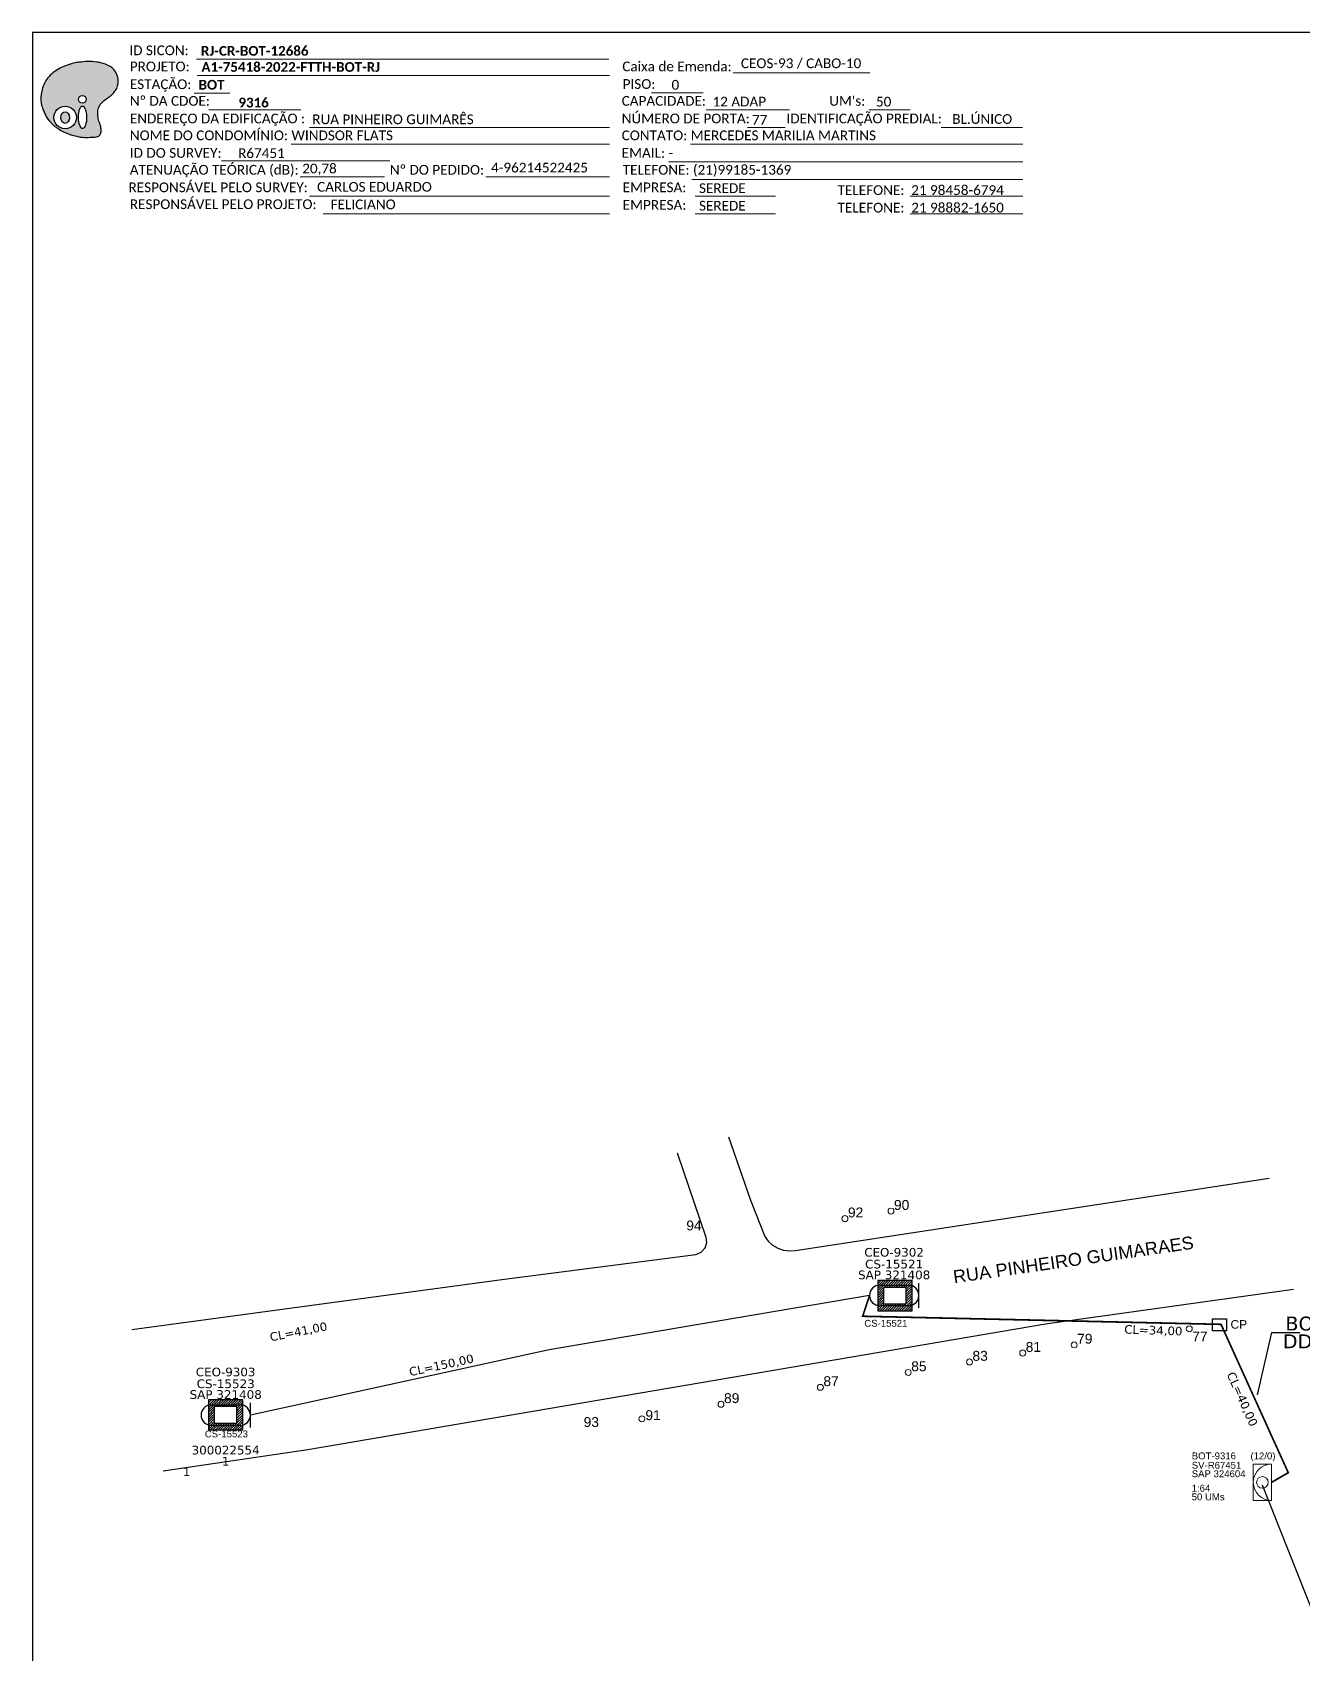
# Model space of a CAD drawing. Header units: metres. Extents: x -834 to 7, y 763 to 1357.
# Drawn here: x -833.7 to -545.7, y 989.3 to 1357.1 of the extents above; entities that cross this region are included whole.
import ezdxf
from ezdxf.enums import TextEntityAlignment as Align

# ---------------------------------------------------------------- set-up
doc = ezdxf.new("R2010")
doc.units = ezdxf.units.M
for name, color, linetype in [('10.1-Caixas Subterrâneas', 5, 'Continuous'), ('20.4-CEOS', 1, 'Continuous'), ('20.5-CEO', 1, 'Continuous'), ('CAP a instalar', 1, 'Continuous'), ('celulas gpon', 7, 'Continuous'), ('DROP DE CLIENTE', 140, 'Continuous'), ('label_cabos', 7, 'Continuous'), ('QUADRA', 7, 'Continuous')]:
    doc.layers.add(name, color=color, linetype=linetype)
for name, color, linetype, lineweight in [("20.0-LEGENDA DOS CDO'S", 1, 'Continuous', 0), ('20.1-CDO_INTERIOR', 1, 'Continuous', 0), ('Numeração', 251, 'Continuous', 0), ('Numeração Texto', 252, 'Continuous', 0), ('Segmento Logradouro Texto', 251, 'Continuous', 0)]:
    doc.layers.add(name, color=color, linetype=linetype, lineweight=lineweight)
doc.styles.add('ARIAL', font='arial.ttf')
doc.styles.add('DIGICADE', font='arial.ttf')
doc.styles.add('siredit', font='verdana.ttf')
doc.styles.get("Standard").update_dxf_attribs({"font": 'arial.ttf'})
doc.styles.add('WMF-Calibri0', font='calibri.ttf')
doc.styles.add('WMF-Calibri1', font='calibrib.ttf')
doc.dimstyles.get("Standard").update_dxf_attribs({"dimtxt": 0.18, "dimasz": 0.18, "dimexe": 0.18, "dimexo": 0.0625, "dimgap": 0.09, "dimtad": 0, "dimtih": 1, "dimtoh": 1, "dimdec": 4, "dimzin": 0, "dimdsep": 46, "dimtxsty": 'Standard', "dimcen": 0.09, "dimadec": 0, "dimazin": 0, "dimtfac": 1, "dimtdec": 4, "dimtofl": 0, "dimtmove": 0, "dimatfit": 3, "dimfxl": 0, "dimtolj": 1, "dimtzin": 0, "dimarcsym": 0})

# ---------------------------------------------------------------- blocks, each defined once
blk = doc.blocks.new('OI')
h = blk.add_hatch(color=40)
edge = h.paths.add_edge_path()
edge.add_spline(control_points=[(4.35, -0.67), (3.92, -0.99), (3.26, -1.5), (2.81, -2.59), (2.9, -3.5), (3.06, -4.27), (3.31, -4.85), (3.37, -5.39), (3.4, -5.88), (3.2, -6.4), (2.54, -6.61), (1.65, -6.63), (0.55, -6.67), (-0.56, -6.42), (-1.61, -6.14), (-2.77, -5.61), (-3.92, -4.77), (-4.89, -3.7), (-5.34, -2.65), (-5.6, -1.94), (-5.85, -0.96), (-5.71, 0.47), (-5.1, 2.02), (-4.14, 3.02), (-3.3, 3.61), (-2.37, 4.16), (-1.36, 4.44), (-0.56, 4.7), (0.79, 4.85), (2.24, 4.97), (3.79, 4.57), (4.67, 4.21), (5.44, 3.65), (5.76, 2.99), (6.03, 2.21), (6.01, 1.46), (5.72, 0.64), (5.31, 0.08), (4.88, -0.38), (4.51, -0.55), (4.35, -0.67)], knot_values=[0, 0, 0, 0, 1.60434, 2.417191, 3.427595, 4.282808, 4.776746, 5.304182, 5.888771, 6.258406, 6.858137, 7.79129, 8.986195, 10.124242, 11.187857, 12.242908, 13.953784, 15.414161, 16.515391, 17.349188, 17.675853, 19.552021, 21.515531, 22.568638, 23.63245, 24.621084, 25.782718, 26.745347, 27.142653, 29.870543, 31.004649, 31.921532, 32.709589, 33.801391, 34.042471, 35.192333, 35.971461, 36.628871, 37.254359, 37.836911, 37.836911, 37.836911, 37.836911], degree=3, periodic=0)
h.paths.add_polyline_path([(1.13, -0.87, -1), (-0.04, -0.87, -1)], flags=16)
edge = h.paths.add_edge_path(flags=16)
edge.add_ellipse((0.56, -3.59), major_axis=(-0.02, 1.71), ratio=0.361305, start_angle=0, end_angle=360)
h.paths.add_polyline_path([(-0.36, -3.62, -1), (-3.8, -3.62, -1)], flags=16)
edge = h.paths.add_edge_path(flags=0)
edge.add_ellipse((-2.08, -3.62), major_axis=(0, 0.885), ratio=0.758294, start_angle=0, end_angle=360)
at = {"color": 40}
for centre, radius in [((-2.08, -3.62), 1.72), ((0.54, -0.87), 0.587)]:
    blk.add_circle(centre, radius, dxfattribs=at)
blk.add_ellipse((0.56, -3.59), major_axis=(-0.02, 1.71), ratio=0.361305, dxfattribs=at)
blk.add_ellipse((-2.08, -3.62), major_axis=(0, 0.885), ratio=0.758294, start_param=-3.141592653589792, end_param=3.141592653589792, dxfattribs=at)
at = {"color": 40, "start_tangent": (-0.800898, -0.598801), "end_tangent": (-0.800898, -0.598801)}
blk.add_spline([(4.35, -0.67), (3.2, -1.78), (2.9, -2.54), (2.92, -3.55), (3.12, -4.38), (3.28, -4.85), (3.37, -5.37), (3.35, -5.95), (3.2, -6.29), (2.66, -6.55), (1.73, -6.63), (0.54, -6.62), (-0.58, -6.41), (-1.6, -6.11), (-2.56, -5.67), (-3.95, -4.67), (-4.89, -3.56), (-5.37, -2.56), (-5.64, -1.78), (-5.72, -1.46), (-5.63, 0.42), (-4.84, 2.22), (-4.13, 2.99), (-3.27, 3.62), (-2.4, 4.09), (-1.3, 4.47), (-0.37, 4.72), (0.02, 4.77), (2.75, 4.8), (3.85, 4.53), (4.69, 4.16), (5.31, 3.68), (5.85, 2.73), (5.93, 2.5), (5.94, 1.35), (5.67, 0.62), (5.29, 0.08), (4.84, -0.36), (4.35, -0.67)], degree=3, dxfattribs=at)
blk = doc.blocks.new('Inst CDOI-64')
at = {"layer": '20.1-CDO_INTERIOR', "color": 1, "lineweight": 18}
blk.add_lwpolyline([(-2.12, -2.13), (-2.12, 2.12), (0, 2.12), (0.01, -2.13)], close=True, dxfattribs=at)
blk.add_circle((-1.06, 0), 0.68, dxfattribs=at)
blk.add_arc((0.01, 0), 2.13, 90.0276, 270.0276, dxfattribs=at)
at = {"layer": "20.0-LEGENDA DOS CDO'S"}
for tag, p, style, flags in [('ID_ATIVIDADE', (-9.3, 3.78), 'ARIAL', 3), ('FATOR', (-1.5, 3.78), 'ARIAL', 1), ('QTDE', (-9.18, -3.66), 'DIGICADE', 3)]:
    blk.add_attdef(tag, p, '', height=0.8, rotation=0.118, dxfattribs=dict(at, style=style, flags=flags))
at = {"layer": "20.0-LEGENDA DOS CDO'S", "style": 'ARIAL'}
for tag, p, rotation in [('SURVEY', (-9.3, 1.6), 359.9724), ('FID', (-9.3, 2.69), 0.118), ('SAP', (-9.3, 0.61), 359.9724), ('1:XX', (-9.31, -1.08), 359.9724), ('UMS', (-9.31, -2.09), 359.9724)]:
    blk.add_attdef(tag, p, '', height=0.8, rotation=rotation, dxfattribs=at)
blk.add_attdef('FIBRAS_UTILIZADAS', text='', height=0.8, rotation=359.9724, dxfattribs=at).set_placement((-0.99, 2.69), align=Align.CENTER)
blk = doc.blocks.new('*X5')
at = {"color": 0, "linetype": 'Continuous'}
for p, q in [((-1.25, 0.34099), (-0.49099, 1.1)), ((-1.25, 0.517767), (-0.667767, 1.1)), ((-1.25, 0.694544), (-0.844544, 1.1)), ((-1.25, 0.87132), (-1.02132, 1.1)), ((-1.25, 1.048097), (-1.198097, 1.1)), ((-1.25, 0.164214), (-0.8035, 0.610714)), ((-1.25, -0.012563), (-0.8035, 0.433937)), ((-1.25, -0.18934), (-0.8035, 0.25716)), ((-1.25, -0.366117), (-0.8035, 0.080383)), ((-0.789214, 0.625), (-0.314214, 1.1)), ((-0.612437, 0.625), (-0.137437, 1.1)), ((-0.43566, 0.625), (0.03934, 1.1)), ((-0.258883, 0.625), (0.216117, 1.1)), ((-0.082107, 0.625), (0.392893, 1.1)), ((0.09467, 0.625), (0.56967, 1.1)), ((0.271447, 0.625), (0.746447, 1.1)), ((0.448223, 0.625), (0.923223, 1.1)), ((0.625, 0.625), (1.1, 1.1)), ((0.801777, 0.625), (1.25, 1.073223)), ((0.8035, 0.449947), (1.25, 0.896447)), ((0.8035, 0.27317), (1.25, 0.71967)), ((0.8035, 0.096393), (1.25, 0.542893)), ((0.8035, -0.080383), (1.25, 0.366117)), ((0.8035, -0.25716), (1.25, 0.18934)), ((0.8035, -0.433937), (1.25, 0.012563)), ((-1.25, -0.542893), (-0.8035, -0.096393)), ((-1.25, -0.71967), (-0.8035, -0.27317)), ((-1.25, -0.896447), (-0.8035, -0.449947)), ((-1.25, -1.073223), (-0.801777, -0.625)), ((-1.1, -1.1), (-0.625, -0.625)), ((-0.923223, -1.1), (-0.448223, -0.625)), ((-0.746447, -1.1), (-0.271447, -0.625)), ((-0.56967, -1.1), (-0.09467, -0.625)), ((-0.392893, -1.1), (0.082107, -0.625)), ((-0.216117, -1.1), (0.258883, -0.625)), ((-0.03934, -1.1), (0.43566, -0.625)), ((0.137437, -1.1), (0.612437, -0.625)), ((0.314214, -1.1), (0.789214, -0.625)), ((0.49099, -1.1), (1.25, -0.34099)), ((0.667767, -1.1), (1.25, -0.517767)), ((0.8035, -0.610714), (1.25, -0.164214)), ((0.844544, -1.1), (1.25, -0.694544)), ((1.02132, -1.1), (1.25, -0.87132)), ((1.198097, -1.1), (1.25, -1.048097))]:
    blk.add_line(p, q, dxfattribs=at)
blk = doc.blocks.new('MANHOLE_MQ')
at = {"color": 0, "linetype": 'Continuous'}
for p, q in [((0.00000623, 0.00000569), (-0.00000627, 0.00000569)), ((-0.00000627, 0.00000569), (-0.00000627, -0.00000531)), ((-0.00000404, 0.00000331), (0.00000399, 0.00000331)), ((-0.00000404, -0.00000294), (-0.00000404, 0.00000331)), ((0.00000399, 0.00000331), (0.00000399, -0.00000294)), ((0.00000623, -0.00000531), (0.00000623, 0.00000569)), ((-0.00000627, -0.00000531), (0.00000623, -0.00000531)), ((0.00000399, -0.00000294), (-0.00000404, -0.00000294)), ((0.00000399, -0.00000294), (0.00000399, -0.00000294))]:
    blk.add_line(p, q, dxfattribs=at)
at = {"color": 0, "linetype": 'Continuous', "xscale": 5e-06, "yscale": 5e-06, "zscale": 1e-05}
blk.add_blockref('*X5', (-0.00000002, 0.00000019), dxfattribs=at)
blk = doc.blocks.new('MHMZ')
at = {"color": 0}
for p, q in [((-0.0000059, 0.0000052), (0.0000066, 0.0000052)), ((-0.0000059, -0.0000055), (-0.0000059, 0.0000052)), ((0.0000066, 0.0000052), (0.0000066, -0.0000055)), ((0.0000066, -0.0000055), (-0.0000059, -0.0000055))]:
    blk.add_line(p, q, dxfattribs=at)
blk = doc.blocks.new('Inst CB DT OCUP CFOA-SM-ASU-120-S-12')
at = {"layer": 'label_cabos', "color": 0, "style": 'siredit'}
for tag, flags, p in [('ID_ATIVIDADE', 3, (1.31, 2.67)), ('FATOR', 1, (11.56, 2.55))]:
    blk.add_attdef(tag, text='', height=1, rotation=359.69, dxfattribs=dict(at, flags=flags)).set_placement(p, align=Align.MIDDLE_CENTER)
for tag, p in [('DESTINO_CABO', (3.13, 1.26)), ('TIPO_CABO', (13.11, 1.24)), ('TIPO_CABO', (1.26, 0)), ('CABO', (4.69, -0.05)), ('/', (7.71, -0.05)), ('LANCE', (10.91, 0)), ('UND', (15.96, 0)), ('FID', (13.15, -1.41))]:
    blk.add_attdef(tag, text='', height=1, rotation=359.69, dxfattribs=at).set_placement(p, align=Align.MIDDLE_CENTER)
blk.add_attdef('QTDE', (12.43, -0.47), '', height=1, rotation=359.69, dxfattribs=at)

msp = doc.modelspace()

# ---------------------------------------------------------------- linework, layer by layer
at = {"color": 7}
msp.add_lwpolyline([(-833.74, 763.1), (7.26, 763.1), (7.26, 1357.1), (-833.74, 1357.1)], close=True, dxfattribs=at)
at = {"lineweight": 0}
for points in [[(-796.5, 1351.02), (-702.99, 1351.02)], [(-796.39, 1347.36), (-702.89, 1347.36)], [(-674.78, 1347.97), (-643.84, 1347.97)], [(-797.02, 1343.33), (-788.96, 1343.33)], [(-693.29, 1343.38), (-681.62, 1343.38)], [(-680.92, 1339.55), (-661.99, 1339.55)], [(-770.89, 1335.57), (-702.89, 1335.57)], [(-775.09, 1331.73), (-702.89, 1331.73)], [(-684.47, 1331.73), (-609.11, 1331.73)], [(-790.89, 1327.96), (-752.68, 1327.96)], [(-689.44, 1327.75), (-609.11, 1327.75)], [(-684.17, 1323.77), (-609.11, 1323.77)]]:
    msp.add_lwpolyline(points, dxfattribs=at)
at = {"color": 7, "lineweight": 0}
for points in [[(-793.75, 1339.55), (-772.86, 1339.55)], [(-644.07, 1339.55), (-634.64, 1339.55)], [(-671.59, 1335.57), (-663.04, 1335.57)], [(-627.65, 1335.57), (-609.15, 1335.57)], [(-773, 1324.31), (-753.91, 1324.31)], [(-730.87, 1324.31), (-702.86, 1324.31)], [(-770.89, 1319.94), (-702.89, 1319.94)], [(-683.42, 1319.94), (-665.21, 1319.94)], [(-634.68, 1319.94), (-609.11, 1319.94)], [(-767.83, 1315.95), (-702.89, 1315.95)], [(-683.42, 1315.95), (-665.21, 1315.95)], [(-634.68, 1315.95), (-609.11, 1315.95)]]:
    msp.add_lwpolyline(points, dxfattribs=at)
at = {"layer": '20.5-CEO', "color": 5}
for p, q in [((-641.55, 1072.9), (-635.02, 1072.9)), ((-635.02, 1068.25), (-641.55, 1068.25))]:
    msp.add_line(p, q, dxfattribs=at)
at = {"layer": '20.5-CEO', "color": 7}
for p, q in [((-793.16, 1045.76), (-786.64, 1045.76)), ((-786.64, 1041.11), (-793.16, 1041.11))]:
    msp.add_line(p, q, dxfattribs=at)
at = {"layer": '20.5-CEO', "color": 5}
msp.add_lwpolyline([(-632.7, 1067.77), (-632.7, 1073.38)], dxfattribs=at)
at = {"layer": '20.5-CEO', "color": 7}
msp.add_lwpolyline([(-784.31, 1040.63), (-784.31, 1046.24)], dxfattribs=at)
at = {"layer": '20.5-CEO', "color": 5}
for centre, start, end in [((-641.55, 1070.58), 90, 270), ((-635.02, 1070.58), 270, 90)]:
    msp.add_arc(centre, 2.33, start, end, dxfattribs=at)
at = {"layer": '20.5-CEO', "color": 7}
for centre, start, end in [((-793.16, 1043.44), 90, 270), ((-786.64, 1043.44), 270, 90)]:
    msp.add_arc(centre, 2.33, start, end, dxfattribs=at)
at = {"layer": 'CAP a instalar', "color": 7, "ltscale": 5}
for p, q in [((-643.87, 1070.58), (-716.5, 1058.25)), ((-716.5, 1058.25), (-784.31, 1043.44))]:
    msp.add_line(p, q, dxfattribs=at)
at = {"layer": 'CAP a instalar', "ltscale": 5, "const_width": 0.389}
for points in [[(-632.31, 1065.57), (-645.43, 1065.86), (-643.87, 1070.58)], [(-632.31, 1065.57), (-564.15, 1064.02), (-548.9, 1030.37), (-552.71, 1028.17)]]:
    msp.add_lwpolyline(points, dxfattribs=at)
at = {"layer": 'DROP DE CLIENTE', "color": 4}
msp.add_lwpolyline([(-542.76, 997.46), (-554.76, 1027.53)], dxfattribs=at)
at = {"layer": 'Numeração'}
for centre in [(-649.45, 1088.01), (-571.35, 1063.01)]:
    msp.add_circle(centre, 0.674, dxfattribs=at)
at = {"layer": 'Numeração', "color": 7}
for centre in [(-639.01, 1089.72), (-597.47, 1059.36), (-621.21, 1055.49), (-609.13, 1057.51), (-635.09, 1053.12), (-655.02, 1049.73), (-677.56, 1045.89), (-695.5, 1042.6)]:
    msp.add_circle(centre, 0.674, dxfattribs=at)
at = {"layer": 'Numeração Texto'}
for centre in [(-649.45, 1088.01), (-571.35, 1063.01)]:
    msp.add_circle(centre, 0.674, dxfattribs=at)
at = {"layer": 'Numeração Texto', "color": 7}
for centre in [(-639.01, 1089.72), (-597.47, 1059.36), (-621.21, 1055.49), (-609.13, 1057.51), (-635.09, 1053.12), (-655.02, 1049.73), (-677.56, 1045.89), (-695.5, 1042.6)]:
    msp.add_circle(centre, 0.674, dxfattribs=at)
at = {"layer": 'QUADRA'}
for points in [[(-675.86, 1106.53), (-670.84, 1092.22), (-667.6, 1083.96), (-666.84, 1082.9), (-665.86, 1081.99), (-664.69, 1081.32), (-663.42, 1080.87), (-662.06, 1080.68), (-660.68, 1080.76), (-553.23, 1097.19)], [(-675.86, 1106.53), (-670.84, 1092.22), (-667.6, 1083.96), (-666.84, 1082.9), (-665.86, 1081.99), (-664.69, 1081.32), (-663.42, 1080.87), (-662.06, 1080.68), (-660.68, 1080.76), (-553.23, 1097.19)], [(-811.18, 1062.87), (-727.26, 1074.18), (-683.26, 1079.87), (-682.04, 1080.41), (-681.16, 1081.37), (-680.78, 1082.6), (-680.93, 1083.73), (-687.41, 1102.89)], [(-811.18, 1062.87), (-727.26, 1074.18), (-683.26, 1079.87), (-682.04, 1080.41), (-681.16, 1081.37), (-680.78, 1082.6), (-680.93, 1083.73), (-687.41, 1102.89)], [(-547.69, 1071.93), (-603.98, 1064.05), (-771.25, 1035.58), (-804.09, 1030.75)], [(-547.69, 1071.93), (-603.98, 1064.05), (-771.25, 1035.58), (-804.09, 1030.75)]]:
    msp.add_lwpolyline(points, dxfattribs=at)

# ---------------------------------------------------------------- block references
at = {"color": 7, "xscale": 1.494060215586407, "yscale": 1.494060215586408, "zscale": 1.494060215586409, "rotation": 0.1532896023948994}
msp.add_blockref('OI', (-823.23, 1343.21), dxfattribs=at)
at = {"color": 0, "lineweight": 0, "xscale": 1.944, "yscale": 1.944, "zscale": 1.944}
msp.add_blockref('Inst CDOI-64', (-552.71, 1028.17), dxfattribs=at).add_auto_attribs({'FIBRAS_UTILIZADAS': '(12/0)', 'SURVEY': 'SV-R67451 ', 'SAP': 'SAP 324604', '1:XX': '1:64', 'UMS': '50 UMs', 'FID': 'BOT-9316'})
at = {"layer": '10.1-Caixas Subterrâneas', "color": 30, "xscale": 621667.0055808916, "yscale": 621667.0055808916, "zscale": 621667.0055808916, "rotation": 180.0000000000624}
msp.add_blockref('MANHOLE_MQ', (-638.13, 1070.65), dxfattribs=at)
at = {"layer": '10.1-Caixas Subterrâneas', "xscale": 252720, "yscale": 252720, "zscale": 252720}
msp.add_blockref('MHMZ', (-564.59, 1063.95), dxfattribs=at)
at = {"layer": '10.1-Caixas Subterrâneas', "color": 7, "xscale": 621667.0055808916, "yscale": 621667.0055808916, "zscale": 621667.0055808916, "rotation": 180.0000000000625}
msp.add_blockref('MANHOLE_MQ', (-789.93, 1043.61), dxfattribs=at)
at = {"layer": 'label_cabos', "color": 0, "lineweight": 0}
ref = msp.add_blockref('Inst CB DT OCUP CFOA-SM-ASU-120-S-12', (-548.63, 1060.18), dxfattribs=dict(at, xscale=3.159, yscale=3.159, zscale=3.159))
ref.add_attrib('DESTINO_CABO', 'BOT-9316', dxfattribs={"color": 0, "height": 3.159, "rotation": 359.69, "style": 'siredit'}).set_placement((-538.74, 1064.17), align=Align.MIDDLE_CENTER)
ref.add_attrib('CABO', '12FO', dxfattribs={"color": 0, "height": 3.159, "rotation": 359.69, "style": 'siredit'}).set_placement((-533.83, 1060.01), align=Align.MIDDLE_CENTER)
ref.add_attrib('TIPO_CABO', 'Duto Ocup.', dxfattribs={"color": 0, "height": 3.159, "rotation": 359.69, "style": 'siredit'}).set_placement((-507.22, 1064.11), align=Align.MIDDLE_CENTER)
ref.add_attrib('/', '/', dxfattribs={"color": 0, "height": 3.16, "rotation": 359.69, "style": 'siredit'}).set_placement((-524.26, 1060.01), align=Align.MIDDLE_CENTER)
ref.add_attrib('TIPO_CABO', 'DD - ', dxfattribs={"color": 0, "height": 3.159, "rotation": 359.69, "style": 'siredit'}).set_placement((-544.64, 1060.16), align=Align.MIDDLE_CENTER)
ref.add_attrib('FID', '01-LC2.2', dxfattribs={"color": 0, "height": 3.159, "rotation": 359.69, "style": 'siredit'}).set_placement((-507.09, 1055.71), align=Align.MIDDLE_CENTER)
ref.add_attrib('LANCE', 'CC=', dxfattribs={"color": 0, "height": 3.159, "rotation": 359.69, "style": 'siredit'}).set_placement((-514.17, 1060.18), align=Align.MIDDLE_CENTER)
ref.add_attrib('QTDE', '100', (-509.37, 1058.68), dxfattribs={"color": 0, "height": 3.159, "rotation": 359.69, "style": 'siredit'})
ref.add_attrib('UND', 'm', dxfattribs={"color": 0, "height": 3.16, "rotation": 359.69, "style": 'siredit'}).set_placement((-498.2, 1060.18), align=Align.MIDDLE_CENTER)

# ---------------------------------------------------------------- texts
at = {"lineweight": 0, "style": 'WMF-Calibri0'}
for s, height, p in [('ID SICON:', 2.206, (-811.76, 1351.94)), ('PROJETO:', 2.206, (-811.65, 1348.28)), ('Caixa de Emenda:', 2.2064, (-699.95, 1348.28)), ('ESTAÇÃO:', 2.206, (-811.65, 1344.25)), ('PISO:', 2.206, (-699.87, 1344.3)), ('CAPACIDADE:', 2.2064, (-700.09, 1340.47)), ('ENDEREÇO DA EDIFICAÇÃO :', 2.2064, (-811.65, 1336.48)), ('NOME DO CONDOMÍNIO: WINDSOR FLATS', 2.2064, (-811.65, 1332.65)), ('CONTATO: MERCEDES MARILIA MARTINS', 2.2064, (-700.09, 1332.65)), ('ATENUAÇÃO TEÓRICA (dB):', 2.2064, (-811.65, 1324.84)), ('ID DO SURVEY:', 2.2064, (-811.65, 1328.67)), ('R67451', 2.206, (-787.09, 1328.61)), ('EMAIL: -', 2.206, (-700.09, 1328.67)), ('20,78', 2.206, (-772.54, 1325.13)), ('TELEFONE: (21)99185-1369', 2.2064, (-699.86, 1324.84))]:
    msp.add_text(s, height=height, dxfattribs=at).set_placement(p)
for s, height, style, p in [('RJ-CR-BOT-12686', 2.2064, 'WMF-Calibri1', (-795.52, 1351.82)), ('A1-75418-2022-FTTH-BOT-RJ', 2.2064, 'WMF-Calibri1', (-795.41, 1348.17)), ('CEOS-93 / CABO-10', 2.2064, 'WMF-Calibri0', (-673.05, 1349)), ('BOT', 2.206, 'WMF-Calibri1', (-796.05, 1344.13)), ('0', 2.21, 'WMF-Calibri0', (-688.79, 1344.12)), ('12 ADAP', 2.206, 'WMF-Calibri0', (-679.48, 1340.31)), ('RUA PINHEIRO GUIMARÊS', 2.2064, 'WMF-Calibri0', (-770.27, 1336.29))]:
    msp.add_text(s, height=height, dxfattribs=dict(style=style)).set_placement(p)
at = {"color": 7, "lineweight": 0, "style": 'WMF-Calibri0'}
for s, height, p in [('Nº DA CDOE:', 2.2064, (-811.65, 1340.47)), ("UM's:", 2.206, (-653.02, 1340.47)), ('NÚMERO DE PORTA:', 2.2064, (-700.09, 1336.48)), ('IDENTIFICAÇÃO PREDIAL:', 2.2064, (-662.71, 1336.48)), ('Nº DO PEDIDO:', 2.2064, (-752.67, 1324.84)), ('RESPONSÁVEL PELO SURVEY:', 2.2064, (-811.95, 1320.86)), ('CARLOS EDUARDO', 2.2064, (-769.17, 1320.97)), ('EMPRESA:', 2.206, (-699.86, 1320.86)), ('TELEFONE:  21 98458-6794', 2.2064, (-651.12, 1320.23)), ('RESPONSÁVEL PELO PROJETO:', 2.2064, (-811.65, 1317.03)), ('FELICIANO', 2.206, (-766.11, 1316.99)), ('EMPRESA:', 2.206, (-699.86, 1316.87)), ('TELEFONE:  21 98882-1650  ', 2.2064, (-651.12, 1316.25))]:
    msp.add_text(s, height=height, dxfattribs=at).set_placement(p)
at = {"color": 7, "style": 'WMF-Calibri1'}
msp.add_text('9316', height=2.206, dxfattribs=at).set_placement((-783.58, 1340.09), align=Align.CENTER)
at = {"color": 7, "style": 'WMF-Calibri0'}
for s, height, p in [('50', 2.206, (-642.41, 1340.29)), ('BL.ÚNICO', 2.206, (-625.1, 1336.36)), ('77', 2.206, (-670.53, 1336.19)), ('4-96214522425', 2.2064, (-729.71, 1325.34)), ('SEREDE', 2.206, (-682.55, 1320.67)), ('SEREDE', 2.206, (-682.55, 1316.69))]:
    msp.add_text(s, height=height, dxfattribs=at).set_placement(p)
at = {"layer": '10.1-Caixas Subterrâneas', "color": 30, "style": 'ARIAL'}
for s, p in [('CS-15521', (-645.06, 1063.49)), ('CS-15523', (-794.64, 1038.39))]:
    msp.add_text(s, height=1.555, dxfattribs=at).set_placement(p)
at = {"layer": '10.1-Caixas Subterrâneas'}
msp.add_text('CP', height=1.944, dxfattribs=at).set_placement((-562, 1063.04))
at = {"layer": '20.4-CEOS', "color": 7, "style": 'siredit'}
for s, height, p in [('CEO-9302', 1.963, (-638.31, 1081.35)), ('CEO-9303', 1.963, (-789.92, 1054.2)), ('1', 1.96, (-789.92, 1033.93))]:
    msp.add_text(s, height=height, dxfattribs=at).set_placement(p, align=Align.TOP_CENTER)
at = {"layer": '20.5-CEO', "color": 7, "style": 'siredit'}
for s, height, p in [('CS-15521', 1.971, (-638.29, 1078.68)), ('SAP 321408', 1.971, (-638.29, 1076.23)), ('SAP 321408', 1.971, (-789.9, 1049.09)), ('CS-15523', 1.971, (-789.9, 1051.53)), ('300022554', 1.963, (-789.92, 1036.48))]:
    msp.add_text(s, height=height, dxfattribs=at).set_placement(p, align=Align.TOP_CENTER)
msp.add_text('1', height=1.96, dxfattribs=at).set_placement((-799.62, 1029.59))
at = {"layer": 'celulas gpon', "style": 'siredit'}
for s, rotation, p in [('CL=41,00', 11.1362, (-779.69, 1060.15)), ('CL=34,00', 358.1171, (-586.14, 1061.94)), ('CL=150,00', 12.3046, (-748.06, 1052.24)), ('CL=40,00', 294.1011, (-562.9, 1052.7))]:
    msp.add_text(s, height=1.944, rotation=rotation, dxfattribs=at).set_placement(p)
at = {"layer": 'Numeração Texto', "color": 7, "linetype": 'Continuous', "char_height": 2.2453, "attachment_point": 1, "style": 'DIGICADE'}
for s, insert, width in [('\\fArial|b0|i0|c0|p34;\\W1.0000000000;\\T1.0000000000;\\o\\l92', (-648.78, 1090.53), 4.2303), ('\\fArial|b0|i0|c0|p34;\\W1.0000000000;\\T1.0000000000;\\o\\l92', (-648.78, 1090.53), 4.2303), ('\\fArial|b0|i0|c0|p34;\\W1.0000000000;\\T1.0000000000;\\o\\l90', (-638.34, 1092.24), 4.2303), ('\\fArial|b0|i0|c0|p34;\\W1.0000000000;\\T1.0000000000;\\o\\l90', (-638.34, 1092.24), 4.2303), ('\\fArial|b0|i0|c0|p34;\\W1.0000000000;\\T1.0000000000;\\o\\l94', (-685.44, 1087.58), 4.2303), ('\\fArial|b0|i0|c0|p34;\\W1.0000000000;\\T1.0000000000;\\o\\l94', (-685.44, 1087.58), 4.2303), ('\\fArial|b0|i0|c0|p34;\\W1.0000000000;\\T1.0000000000;\\o\\l81', (-608.46, 1060.03), 4.2333), ('\\fArial|b0|i0|c0|p34;\\W1.0000000000;\\T1.0000000000;\\o\\l81', (-608.46, 1060.03), 4.2333), ('\\fArial|b0|i0|c0|p34;\\W1.0000000000;\\T1.0000000000;\\o\\l79', (-596.79, 1061.88), 4.2119), ('\\fArial|b0|i0|c0|p34;\\W1.0000000000;\\T1.0000000000;\\o\\l79', (-596.79, 1061.88), 4.2119), ('\\fArial|b0|i0|c0|p34;\\W1.0000000000;\\T1.0000000000;\\o\\l77', (-570.68, 1062.39), 4.2119), ('\\fArial|b0|i0|c0|p34;\\W1.0000000000;\\T1.0000000000;\\o\\l77', (-570.68, 1062.39), 4.2119), ('\\fArial|b0|i0|c0|p34;\\W1.0000000000;\\T1.0000000000;\\o\\l85', (-634.42, 1055.64), 4.2333), ('\\fArial|b0|i0|c0|p34;\\W1.0000000000;\\T1.0000000000;\\o\\l85', (-634.42, 1055.64), 4.2333), ('\\fArial|b0|i0|c0|p34;\\W1.0000000000;\\T1.0000000000;\\o\\l83', (-620.53, 1058), 4.2333), ('\\fArial|b0|i0|c0|p34;\\W1.0000000000;\\T1.0000000000;\\o\\l83', (-620.53, 1058), 4.2333), ('\\fArial|b0|i0|c0|p34;\\W1.0000000000;\\T1.0000000000;\\o\\l87', (-654.34, 1052.25), 4.2333), ('\\fArial|b0|i0|c0|p34;\\W1.0000000000;\\T1.0000000000;\\o\\l87', (-654.34, 1052.25), 4.2333), ('\\fArial|b0|i0|c0|p34;\\W1.0000000000;\\T1.0000000000;\\o\\l89', (-676.88, 1048.41), 4.2333), ('\\fArial|b0|i0|c0|p34;\\W1.0000000000;\\T1.0000000000;\\o\\l89', (-676.88, 1048.41), 4.2333), ('\\fArial|b0|i0|c0|p34;\\W1.0000000000;\\T1.0000000000;\\o\\l91', (-694.71, 1044.55), 4.2564), ('\\fArial|b0|i0|c0|p34;\\W1.0000000000;\\T1.0000000000;\\o\\l91', (-694.71, 1044.55), 4.2564), ('\\fArial|b0|i0|c0|p34;\\W1.0000000000;\\T1.0000000000;\\o\\l93', (-708.72, 1042.99), 4.2303), ('\\fArial|b0|i0|c0|p34;\\W1.0000000000;\\T1.0000000000;\\o\\l93', (-708.72, 1042.99), 4.2303)]:
    msp.add_mtext(s, dxfattribs=dict(at, insert=insert, width=width))
at = {"layer": 'Segmento Logradouro Texto', "color": 7, "linetype": 'Continuous', "insert": (-625.1, 1076.22), "char_height": 2.9189, "width": 55.8696, "attachment_point": 1, "rotation": 8.2179, "style": 'DIGICADE'}
msp.add_mtext('\\fArial|b0|i0|c0|p34;\\W1.0000000000;\\T1.0000000000;\\o\\lRUA PINHEIRO GUIMARAES', dxfattribs=at)
msp.add_mtext('\\fArial|b0|i0|c0|p34;\\W1.0000000000;\\T1.0000000000;\\o\\lRUA PINHEIRO GUIMARAES', dxfattribs=at)

# ---------------------------------------------------------------- leaders
at = {"color": 7}
msp.add_leader([(-555.87, 1048.03), (-552.66, 1062.19), (-546.29, 1062.19)], dimstyle='Standard', override={"dimasz": 0.9}, dxfattribs=at)

doc.saveas('drawing.dxf')
